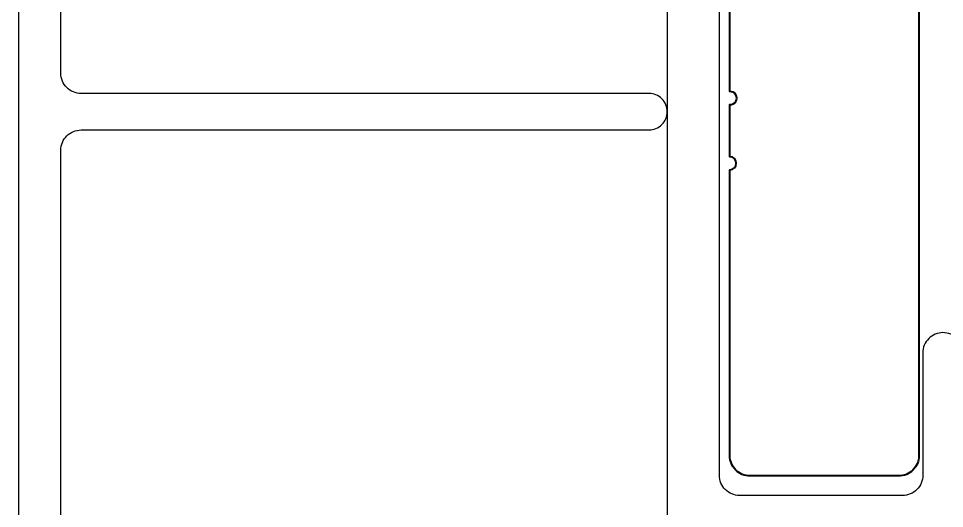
# Model space of a CAD drawing. Extents: x -23 to 190, y -172 to 85.
# Drawn here: x 18.617 to 20.037, y 49.734 to 50.486 of the extents above; entities that cross this region are included whole.
import ezdxf

# ---------------------------------------------------------------- set-up
doc = ezdxf.new("R2010")
doc.units = 0
doc.header["$MEASUREMENT"] = 0
doc.layers.get('0').update_dxf_attribs({"linetype": 'CONTINUOUS'})
doc.layers.add('DIM', color=7, linetype='CONTINUOUS')
doc.layers.add('FRAME', color=1, linetype='CONTINUOUS')

# ---------------------------------------------------------------- blocks, each defined once
blk = doc.blocks.new('3800 NAIL-ON FRAME')
for points in [[(1.3755, 0), (-1.3755, 0), (-1.3755, -0.2237, 0.198912), (-1.3726, -0.2308), (-1.2934, -0.3099, -0.668179), (-1.3005, -0.327), (-1.4405, -0.327, -0.414214), (-1.4505, -0.317), (-1.4505, 0.444, -0.414214)], [(-0.2315, 0.454, -0.414214), (-0.2005, 0.423, -0.414214), (-0.2315, 0.392), (-0.4195, 0.392, 0.414214), (-0.4505, 0.361), (-0.4505, 0.111, 0.414214), (-0.4195, 0.08), (0.6328, 0.08, 0.5024), (0.6625, 0.1199, -0.280293), (0.7, 0.2637, -0.498955), (0.749, 0.256, -0.334263), (0.7432, 0.2192, 2.470836), (0.8558, 0.2192, -0.334263), (0.85, 0.256, -0.498955), (0.899, 0.2637, -0.280293), (0.9365, 0.1199, 0.5024), (0.9662, 0.08), (1.4125, 0.08, 0.414214)]]:
    blk.add_lwpolyline(points, format="xyb")
blk = doc.blocks.new('3802 45 GLASS STOP')
for points in [[(3.9331, -0.668), (-0.0009, -0.668, -0.414214)], [(0.0491, -0.603), (1.5201, -0.603, 0.414214), (1.5511, -0.572), (1.5511, 0.299, -0.414214), (1.5791, 0.327), (1.5791, 0.327, -0.414214), (1.6071, 0.299), (1.6071, -0.572, 0.414214), (1.6381, -0.603), (3.1786, -0.603, 0.668179)]]:
    blk.add_lwpolyline(points, format="xyb")

msp = doc.modelspace()

# ---------------------------------------------------------------- linework, layer by layer
at = {"layer": 'DIM', "color": 5, "lineweight": 40}
msp.add_lwpolyline([(19.9978, 51.6027), (19.9978, 49.8147, -0.414214), (19.9668, 49.7837), (19.7388, 49.7837, -0.414214), (19.7078, 49.8147), (19.7078, 50.2537, 1), (19.7078, 50.2737), (19.7078, 50.3537, 1.086283), (19.7078, 50.3737), (19.7078, 50.7927, -0.414214), (19.7388, 50.8237), (19.8768, 50.8237, 0.414214), (19.9078, 50.8547), (19.9078, 50.9377, 0.414214), (19.8768, 50.9687), (19.8305, 50.9687, -3.577628), (19.8305, 51.0387), (19.8768, 51.0387, 0.414214), (19.9078, 51.0697), (19.9078, 51.1527, 0.414214), (19.8768, 51.1837), (19.7388, 51.1837, -0.414214), (19.7078, 51.2147), (19.7078, 51.6027, -0.414214)], format="xyb", dxfattribs=at)

# ---------------------------------------------------------------- block references
at = {"layer": 'FRAME', "xscale": -1, "rotation": 270}
for name, p in [('3800 NAIL-ON FRAME', (19.6118, 50.2042)), ('3802 45 GLASS STOP', (19.2848, 48.7637))]:
    msp.add_blockref(name, p, dxfattribs=at)

doc.saveas('drawing.dxf')
